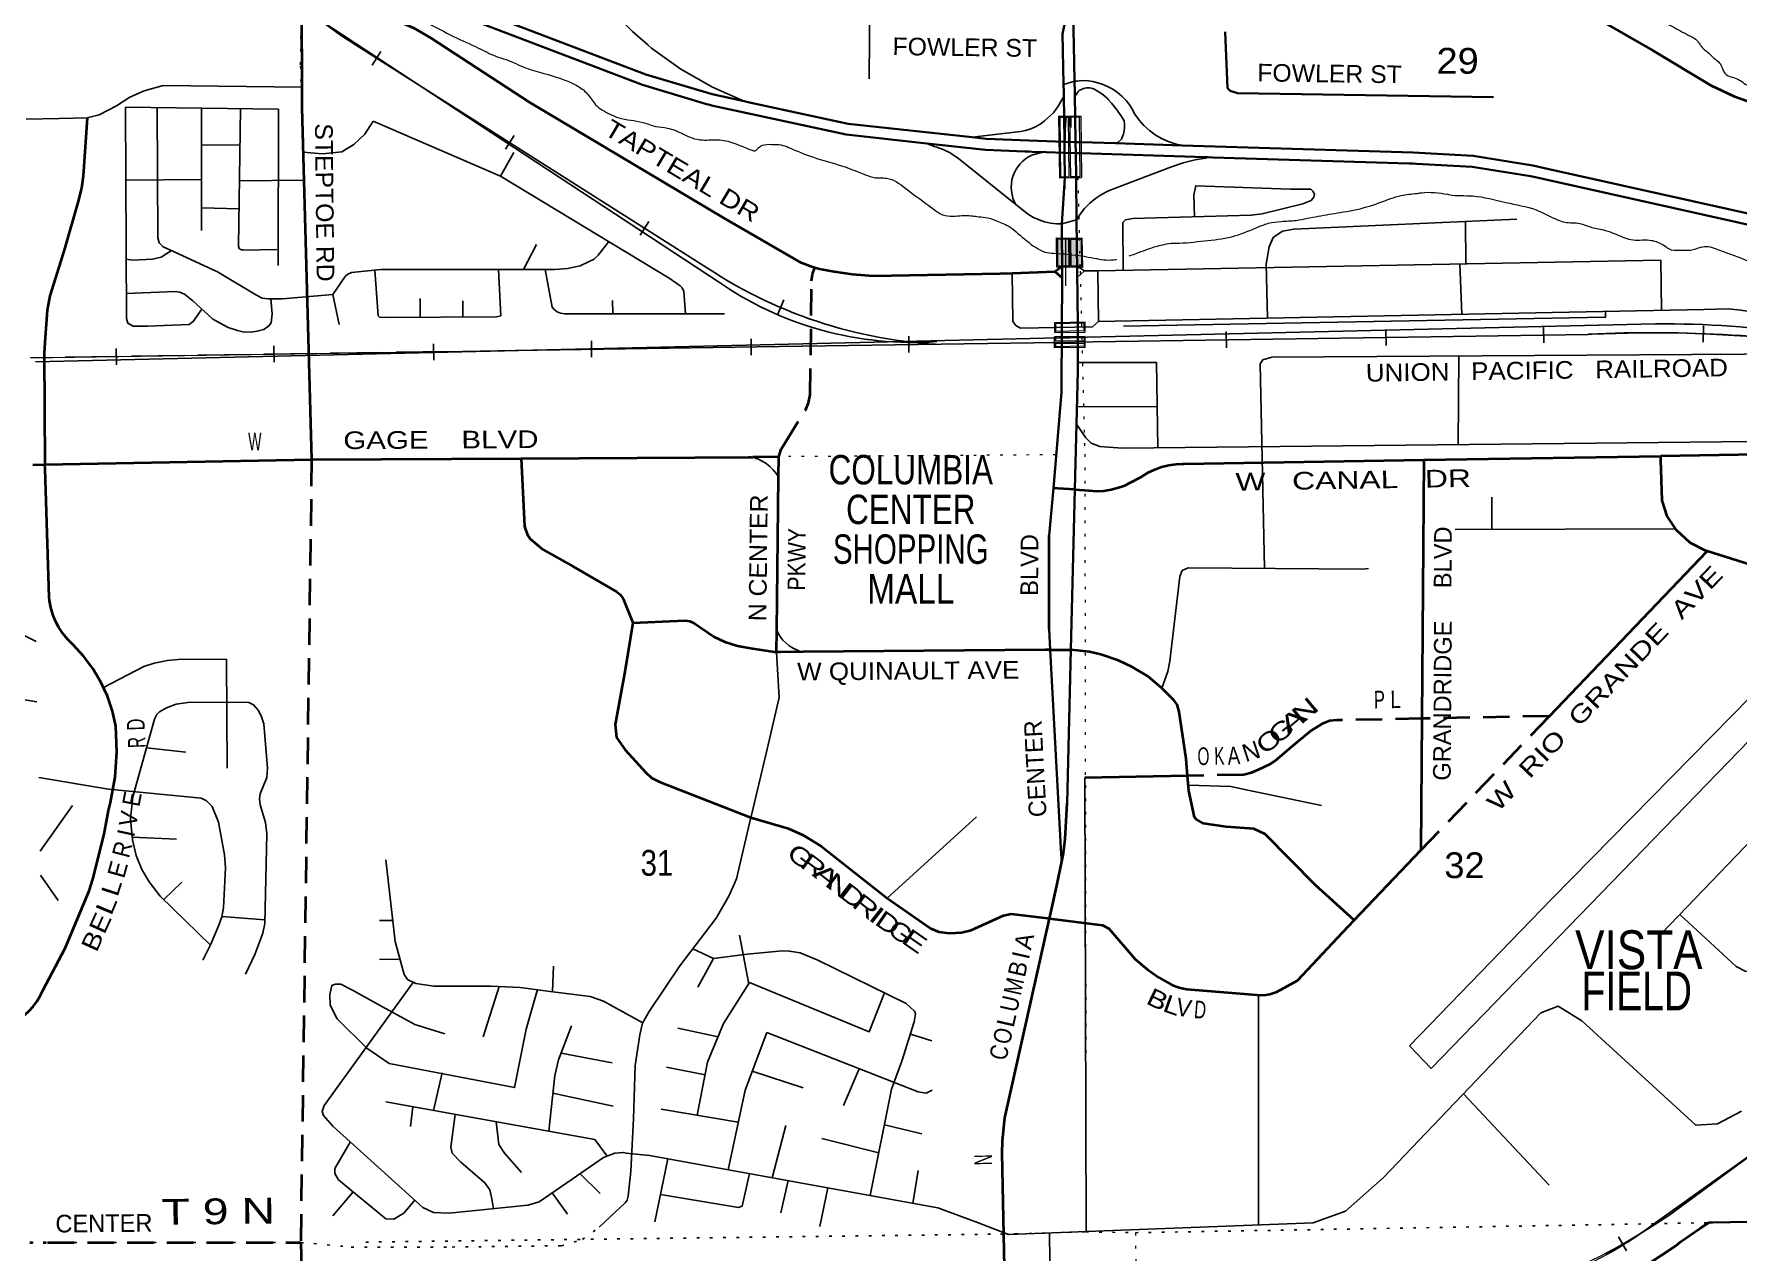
# Model space of a CAD drawing. Header units: feet. Extents: x 245918 to 509309, y -547785 to -360805.
# Drawn here: x 444063 to 455646, y -467170 to -458892 of the extents above; entities that cross this region are included whole.
import ezdxf
from ezdxf.enums import TextEntityAlignment as Align

# ---------------------------------------------------------------- set-up
doc = ezdxf.new("R2010")
doc.units = ezdxf.units.FT
doc.header["$LTSCALE"] = 60
for name, pattern in [('DOT_DASHED', [7.7, 5, -1.2, 0.3, -1.2]), ('DOTTED', [1.5, 0.3, -1.2]), ('LONG_DASHED', [7.5, 6, -1.5]), ('MEDIUM_DASHED', [4.5, 3, -1.5])]:
    doc.linetypes.add(name, pattern=pattern)
for name, color, linetype, lineweight in [('23', 7, 'Continuous', 70), ('24', 7, 'Continuous', 25), ('25', 7, 'Continuous', 25), ('26', 7, 'Continuous', 40), ('27', 7, 'Continuous', 13), ('29', 7, 'Continuous', 25), ('34', 7, 'Continuous', 25), ('36', 7, 'Continuous', 13), ('39', 7, 'Continuous', 13), ('44', 7, 'DOT_DASHED', 13), ('53', 7, 'DOTTED', 40), ('57', 7, 'Continuous', 13), ('59', 7, 'Continuous', 13), ('6', 7, 'DOTTED', 25), ('61', 7, 'Continuous', 13), ('63', 7, 'Continuous', 25), ('7', 7, 'DOTTED', 13)]:
    doc.layers.add(name, color=color, linetype=linetype, lineweight=lineweight)
doc.layers.add('54', color=7, linetype='Continuous')

msp = doc.modelspace()

# ---------------------------------------------------------------- hatches: boundary and pattern name
at = {"layer": '61'}
for points in [[(451023.13, -460468.69), (451021.8, -460284.73), (451094.1, -460285.39), (451096.65, -460469.24)], [(451112.47, -460469.52), (451110.1, -460285.54), (451181.11, -460286.2), (451183.21, -460470.07)]]:
    msp.add_hatch(color=256, dxfattribs=at).paths.add_polyline_path(points)

# ---------------------------------------------------------------- linework, layer by layer
at = {"layer": '23', "lineweight": 35}
for p, q in [((451068.89, -459698.6), (450944.15, -459694.72)), ((451867.12, -459648.42), (451413.81, -459634.31))]:
    msp.add_line(p, q, dxfattribs=at)
for points in [[(448891.04, -459348.29), (448673.69, -459301.12), (448221.09, -459165.62), (447066.51, -458726.71), (446692.77, -458560.06), (446655.73, -458543.12), (446426.32, -458420.93), (446334.54, -458364.24), (446217.79, -458277.73), (446192.86, -458259.26), (446167.79, -458237.12), (446156.2, -458226.89), (446017, -458086.76), (445986.63, -458048.38), (445944.05, -457983.94), (445908.43, -457915.4), (445829.06, -457741.93), (445803.58, -457680.07), (445774.31, -457608.69)], [(450131.37, -459635.31), (449584.73, -459575.49), (448678.62, -459378.83), (448653.91, -459373.47), (448628.62, -459365.9), (448198.15, -459237.02), (447061.23, -458804.83)], [(450439.97, -459593.74), (449596.78, -459501.46), (448926.62, -459356.01), (448891.04, -459348.29)], [(451067.87, -459623.54), (450825.22, -459615.98), (450535.76, -459604.22), (450439.97, -459593.74)], [(450944.15, -459694.72), (450847.89, -459691.72), (450827.69, -459690.61), (450797.89, -459689.92), (450531.52, -459679.1), (450131.37, -459635.31)], [(451413.81, -459634.31), (451178.83, -459626.99), (451142.91, -459625.87), (451067.87, -459623.54)], [(452043.91, -459728.95), (452025.4, -459728.37), (451178.9, -459702.02), (451143.92, -459700.93), (451068.89, -459698.6)], [(459315.56, -460914.14), (454331.94, -459802.43), (454251.01, -459784.19), (453846.48, -459719.43), (453437.4, -459697.31), (451867.12, -459648.42)], [(459300.68, -460987.66), (454339.67, -459881), (454318.91, -459876.37), (454289.67, -459869.77), (454235.3, -459857.52), (453838.52, -459794), (453460.07, -459773.54), (453438.55, -459772.38), (453410.07, -459771.49), (452075.4, -459729.93), (452043.91, -459728.95)]]:
    msp.add_lwpolyline(points, dxfattribs=at)
at = {"layer": '24'}
for p, q in [((451136.61, -459213.07), (451062.12, -459235.45)), ((451149.92, -460154.8), (451050.63, -460182.47))]:
    msp.add_line(p, q, dxfattribs=at)
for points in [[(448891.04, -459348.29), (448674.2, -459252.98), (448460.69, -459131.07), (448286.09, -459005.49), (448261.02, -458987.46), (448236.09, -458966.07), (448130.32, -458875.33), (447955.88, -458696.61), (447435.63, -458130.1), (447417.12, -458107.21), (447401.11, -458082.52), (447387.77, -458056.28), (447377.24, -458028.8), (447369.64, -458000.36), (447365.06, -457971.29), (447363.69, -457951.29), (447368.46, -457760.56), (447369.26, -457728.3)], [(451867.12, -459648.42), (451820.22, -459638.06), (451773.03, -459622.32), (451727.74, -459601.73), (451684.85, -459576.51), (451644.84, -459546.95), (451608.13, -459513.37), (451575.14, -459476.14), (451564.08, -459460.67), (451546.19, -459435.64), (451533.64, -459410.67), (451533.31, -459410.02), (451512.13, -459375.95), (451487.51, -459344.27), (451459.72, -459315.35), (451429.05, -459289.48), (451395.85, -459266.97), (451360.47, -459248.04), (451323.32, -459232.92), (451284.78, -459221.77), (451260.04, -459215.08), (451230.24, -459210.04), (451200.08, -459208.15), (451169.89, -459209.42), (451157.07, -459211.32), (451136.61, -459213.07)], [(451413.81, -459634.31), (451415.06, -459634.08), (451421.9, -459632.07), (451428.49, -459629.37), (451430.36, -459628.36), (451455.36, -459606.57), (451464.88, -459581.56), (451468.1, -459571.79), (451472.93, -459549.57), (451475.4, -459526.97), (451475.49, -459504.23), (451473.21, -459481.61), (451461.03, -459459.99), (451426.89, -459408.63), (451408.26, -459386.13), (451387.66, -459361.25), (451365.07, -459336.13), (451358.12, -459328.64), (451331.2, -459305.13), (451301.96, -459284.55), (451270.74, -459267.15), (451270.02, -459266.81), (451260.13, -459262.86), (451249.89, -459259.96), (451239.4, -459258.14), (451228.78, -459257.44), (451218.14, -459257.85), (451207.6, -459259.37), (451197.28, -459261.98), (451187.29, -459265.65), (451177.74, -459270.35), (451168.73, -459276.03), (451161.06, -459282.06), (451139.04, -459315.05)], [(450439.97, -459593.74), (450770.65, -459554.44), (450803.44, -459547.32), (450839.56, -459535.65), (450874.27, -459520.27), (450882.18, -459515.72), (450907.23, -459501.31), (450932.18, -459481.84), (450934.69, -459479.88), (450993.46, -459426.44), (451025.43, -459381.2), (451064.04, -459315.87)], [(450737.28, -460050.06), (450346.62, -459737.47), (450324.29, -459720.73), (450285.36, -459696.37), (450244.09, -459676.22), (450200.93, -459660.48), (450181.37, -459655.59), (450131.37, -459635.31)], [(450737.28, -460050.06), (450726.64, -460029.34), (450717.67, -460006.2), (450711.18, -459982.26), (450707.22, -459957.76), (450705.85, -459932.99), (450707.07, -459908.21), (450710.88, -459883.69), (450717.23, -459859.7), (450726.05, -459836.51), (450737.25, -459814.37), (450750.7, -459793.52), (450766.26, -459774.19), (450783.75, -459756.59), (450802.98, -459740.92), (450823.75, -459727.34), (450845.83, -459716.01), (450846.95, -459715.57), (450868.96, -459707.05), (450892.91, -459700.56), (450917.4, -459696.6), (450944.15, -459694.72)], [(451149.92, -460154.8), (451174.35, -460116.04), (451205, -460077.12), (451239.56, -460041.61), (451277.63, -460009.91), (451318.82, -459982.36), (451362.65, -459959.27), (451389.91, -459947.71), (451796.52, -459794.98), (451875.28, -459766.31), (451956.61, -459746.03), (452025.4, -459736.37), (452043.91, -459728.95)], [(451050.63, -460182.47), (451017.85, -460181.79), (451012.76, -460181.65), (450972.59, -460176.87), (450933.15, -460167.93), (450894.86, -460154.91), (450858.13, -460137.95), (450823.39, -460117.25), (450790.99, -460093.04), (450737.28, -460050.06)]]:
    msp.add_lwpolyline(points, dxfattribs=at)
at = {"layer": '25'}
for points in [[(449123.63, -461901.06), (449107.69, -461877.79), (449087.27, -461853.22), (449064.4, -461830.92), (449039.33, -461811.13), (449012.32, -461794.08), (448983.68, -461779.93), (448978.72, -461778.1), (448949.38, -461767.25)], [(449290.92, -463091.5), (449262.48, -463083.44), (449238.07, -463073.8), (449214.8, -463061.66), (449192.93, -463047.15), (449172.7, -463030.44), (449154.32, -463011.71), (449138.01, -462991.16), (449123.93, -462969.01), (449111.73, -462944.5)]]:
    msp.add_lwpolyline(points, dxfattribs=at)
at = {"layer": '26', "lineweight": 35}
for p, q in [((451136.61, -459213.07), (451133.48, -459081.95)), ((451064.04, -459315.87), (451065.52, -459450.17)), ((451139.03, -459315.04), (451140.51, -459449.34)), ((451050.63, -460182.47), (451071.2, -459868.84)), ((451149.91, -460154.79), (451146.19, -459867.86)), ((451154.42, -460502.79), (451149.92, -460154.8)), ((450992.32, -461977.67), (451048.37, -461329.01)), ((450964.46, -462300.09), (450992.32, -461977.67)), ((450970.26, -463077.31), (450962.72, -462937.5))]:
    msp.add_line(p, q, dxfattribs=at)
at = {"layer": '26'}
for p, q in [((445883.01, -459392.42), (445949.96, -461784.4)), ((450712.89, -460517.09), (451002.78, -460506.5)), ((451002.78, -460506.5), (451052.51, -460468.97)), ((451002.78, -460506.5), (451053.03, -460548.32)), ((449125.17, -461766.25), (448949.38, -461767.25)), ((449123.63, -461901.06), (449125.17, -461766.25)), ((444053.58, -461819.94), (444136.59, -461818.38)), ((450962.72, -462937.5), (450964.46, -462300.09)), ((454364.1, -463527.8), (455436.81, -462405.94)), ((449110.25, -463075.14), (449110.3, -463070.41)), ((450970.26, -463077.31), (451111.37, -463077.75)), ((451904.94, -463934.43), (451206.12, -463948.39)), ((453037.73, -464914.94), (453491.46, -464440.42)), ((451015.77, -464679.28), (451049.08, -464515.93)), ((450976.87, -464853.11), (451015.77, -464679.28))]:
    msp.add_line(p, q, dxfattribs=at)
for points in [[(445181.5, -457429.4), (445215.4, -457553.98), (445277.95, -457699.88), (445350.79, -457820.46), (445404.05, -457887.07), (445480.31, -457961.43), (445705.89, -458152.44), (445714.78, -458157.99), (445754.43, -458207.37), (445813.03, -458316.1), (445846.82, -458391.16), (445864.58, -458442.23), (445872.35, -458485.54), (445877.89, -458527.73), (445880.11, -458584.35), (445883.01, -459392.42)], [(453971.27, -458339.56), (454495.15, -458675.88), (455066.68, -459003.86), (455458.84, -459238.98), (455617.91, -459314.19), (455788.86, -459375.91), (456043.98, -459442.69), (456565.63, -459589.35), (456762.98, -459632.03), (457370.06, -459709.32), (457767, -459762.53), (457907.16, -459785.85), (458076.9, -459831), (458367.38, -459923.75), (459135.13, -460156.23)], [(445880.22, -458618.75), (446116.5, -458647.64), (446191.96, -458663.18), (446298.49, -458700.94), (446642.69, -458849.68), (446762.35, -458918.56), (447433.67, -459356.12), (448749.93, -460140.88), (449265.67, -460439.42), (449336.9, -460467.99), (449371.62, -460478.71)], [(444424.17, -459462.25), (444395.97, -459858.16), (444385.59, -459938.66), (444361.02, -460037.61), (444267.55, -460360.25), (444171.26, -460671.79), (444152.03, -460769.59), (444136.08, -460985.89), (444131.26, -461060.42), (444136.59, -461818.38)], [(449371.62, -460478.71), (449403.47, -460488.54), (449501.12, -460506.31), (449625.41, -460524.07), (449768.69, -460534.17), (450628.6, -460520.17), (450712.89, -460517.1)], [(444136.59, -461818.38), (445950.71, -461784.39), (447373.38, -461776.26), (448949.38, -461767.25)], [(447373.38, -461776.26), (447397.58, -462239.93), (447414.19, -462291.57), (447436.63, -462323), (447521.82, -462395.04), (447727.32, -462511.47), (448024.49, -462682.2), (448048.05, -462702.41), (448068.67, -462730.87), (448133.32, -462894.48)], [(451138.77, -461988.32), (451235.24, -461995.34), (451235.33, -461995.35), (451285.81, -461998.19), (451336.32, -461995.73), (451386.29, -461988.01), (451435.18, -461975.11), (451457.45, -461966.66), (451482.42, -461957.18), (451507.45, -461944.31), (451587.76, -461902.99), (451636.33, -461873.03), (451681.24, -461851.1), (451728.19, -461833.99), (451776.68, -461821.89), (451826.16, -461814.92), (451829.75, -461814.71), (451868.25, -461812.49), (451879.75, -461812.31), (453510.84, -461785.99), (455121.68, -461760)], [(453510.84, -461785.99), (453498, -463545.1), (453491.46, -464440.42)], [(458441.71, -462921.65), (458419.7, -462916.46), (458274.72, -462865.74), (458135.83, -462800.15), (458004.56, -462720.39), (457882.35, -462627.36), (457360.44, -462134.38), (457257.24, -462043.04), (457134.57, -461954.65), (457003.33, -461879.56), (456864.93, -461821.58), (456721.23, -461778.4), (456573.8, -461750.47), (456441.07, -461738.71), (455121.68, -461760)], [(455436.81, -462405.94), (455423.49, -462401.7), (455321.68, -462351.15), (455227.67, -462264.74), (455164.71, -462169.92), (455131.6, -462063.18), (455122.55, -461786.43), (455121.68, -461760)], [(444122.38, -465392.52), (444275.24, -465105.96), (444438.14, -464716.18), (444463.46, -464637.34), (444540.05, -464330.54), (444569.38, -464169.46), (444583.15, -464114.43), (444613.49, -463943.51), (444625.8, -463770.36), (444619.95, -463596.88), (444596.49, -463493.42), (444562.34, -463392.98), (444517.88, -463296.65), (444463.6, -463205.51), (444400.08, -463120.54), (444328.04, -463042.67), (444324.98, -463039.71), (444289.67, -463005.33), (444258.15, -462967.45), (444230.77, -462926.49), (444207.81, -462882.89), (444189.54, -462837.12), (444176.15, -462789.7), (444167.79, -462741.14), (444165.7, -462719.09), (444137.56, -461848.24), (444136.59, -461818.38)], [(449110.04, -463093.03), (449111.73, -462944.5), (449123.63, -461901.06)], [(451138.77, -461988.32), (451023.54, -461979.94), (450992.32, -461977.67)], [(456497.87, -464301.21), (456496.3, -464231.9), (456473.54, -463354.02), (456439.32, -463043.52), (456412.39, -462919.01), (456370.33, -462811.24), (456299.7, -462729.72), (456197.95, -462657.67), (455847.62, -462536.73), (455436.81, -462405.94)], [(448133.32, -462894.48), (448081.63, -463213.17), (448014.38, -463586.03), (448023.37, -463674.5), (448081.07, -463757.63), (448220.81, -463912.47), (448261.2, -463948.39), (448315.05, -463975.91), (448935.54, -464216.53)], [(448133.32, -462894.48), (448487.1, -462877.59), (448521.48, -462882.01), (448550.65, -462895.48), (448686.62, -462990.06), (448759.31, -463023.45), (448844.58, -463050.39), (448946.66, -463068.35), (449110.04, -463093.03)], [(450970.26, -463077.31), (450936.79, -463077.59), (449290.92, -463091.5)], [(451904.94, -463934.43), (451894.71, -463818.62), (451846.98, -463498.74), (451833.23, -463450), (451810.79, -463418.57), (451726.67, -463335.58), (451635.78, -463259.17), (451530.33, -463196.31), (451436.09, -463149.16), (451314.93, -463108.75), (451238.64, -463090.79), (451111.37, -463077.75)], [(449290.92, -463091.5), (449135.01, -463092.82), (449110.04, -463093.03)], [(453037.73, -464914.94), (452774.86, -464676.17), (452431.2, -464330.04), (452354.97, -464295.27), (452167.99, -464280.78), (452013.86, -464258.2), (451964.5, -464231.26), (451950.87, -464214.5), (451913.97, -464036.65), (451904.94, -463934.43)], [(451049.08, -464515.93), (451060.4, -464460.45), (451072.3, -464365.59), (451085.2, -464118.81)], [(448935.54, -464216.53), (449190.85, -464292.18), (449292.47, -464336.66), (449413.15, -464412.92), (449862.79, -464765.97), (450160.32, -464971.72), (450214.38, -464994.56), (450286.18, -465003.54), (450366.96, -464999.05), (450432.77, -464983.51), (450654.16, -464882.31), (450706.43, -464871.18), (450953.14, -464901.2), (450965.74, -464902.83)], [(450671.66, -467828.83), (450644.89, -466499.41), (450646.49, -466415.53), (450662.03, -466259.84), (450965.74, -464902.83), (450976.87, -464853.11)], [(450965.74, -464902.83), (451327.28, -464949.66), (451369.11, -464971.87), (451547.36, -465180.59), (451632.43, -465250.49), (451708.71, -465304.37), (451755.75, -465333.14), (451798.46, -465353.76), (451828.09, -465365.71), (451853.41, -465374.16), (451900.54, -465383.89), (451926.95, -465387.43), (452403.79, -465423.82), (452435.72, -465422.41), (452464.65, -465417.59), (452511.97, -465403.15), (452650.97, -465325.13), (452959.78, -464996.93), (453037.73, -464914.94)], [(443912.94, -465603.41), (443926.88, -465599.07), (443966.65, -465581.95), (443967.32, -465581.63), (444000.34, -465557.96), (444030.7, -465530.97), (444058.08, -465500.95), (444082.16, -465468.23), (444102.7, -465433.18), (444122.38, -465392.52)], [(450673.94, -467988.87), (451056.48, -467960.69), (453492.4, -467779.48), (453908.22, -467719.47), (453933.14, -467715.87), (453958.22, -467708.91), (454277.19, -467620.34), (454609.29, -467489.4), (454769.81, -467411.04), (454925.18, -467324.88), (455222.84, -467127.82), (455256.57, -467102.54), (455386.74, -467010.02), (455426.02, -466986.43), (455451.52, -466971.11)]]:
    msp.add_lwpolyline(points, dxfattribs=at)
at = {"layer": '26', "lineweight": 35}
for points in [[(451062.12, -459235.45), (451054.89, -458890.18), (451062.27, -458858.8), (451122.56, -458602.46)], [(451133.48, -459081.95), (451128.42, -458859.83), (451122.56, -458602.46)], [(452161.28, -458875.95), (452176.3, -459258.5), (452194.39, -459278.79), (452244.12, -459293.98), (453984.53, -459321.8)], [(451064.06, -459316.85), (451063.27, -459283.85), (451062.12, -459235.45)], [(451139.04, -459315.05), (451138.25, -459282.06), (451136.61, -459213.07)], [(451065.52, -459450.17), (451067.87, -459623.54), (451068.89, -459698.6), (451071.2, -459868.84)], [(451140.51, -459449.34), (451142.91, -459625.87), (451143.92, -459700.93), (451146.19, -459867.86)], [(451048.37, -461329.01), (451048.67, -461279.13), (451053, -460543.03), (451050.63, -460182.47)], [(451138.77, -461988.32), (451159.01, -461183.28), (451159.13, -460866.01), (451154.42, -460502.79)], [(451085.2, -464118.81), (451111.37, -463077.75), (451138.77, -461988.32)], [(451049.08, -464515.93), (451045.12, -464465.93), (450970.26, -463077.31)], [(450976.87, -464853.11), (450976.79, -464853.11), (451015.77, -464679.28)], [(455451.52, -466971.11), (455476.02, -466970.66), (456564.12, -466950.64), (456846.62, -466958.52), (456847.61, -466958.5)]]:
    msp.add_lwpolyline(points, dxfattribs=at)
at = {"layer": '29'}
for p, q in [((449749.56, -457758.59), (449740.44, -459196.29)), ((445882.51, -459252.93), (444939.71, -459242.47)), ((445723.68, -459401.18), (444683.81, -459389.64)), ((445200.62, -459395.38), (445202, -460228.12)), ((445723.68, -459401.18), (445722.39, -460466.08)), ((445463.72, -459645.5), (445201.04, -459647.14)), ((447233.55, -459857.26), (447324.41, -459696.36)), ((445201.42, -459880.1), (444686.22, -459884.02)), ((445896.92, -459883.86), (445459.98, -459889.94)), ((445201.74, -460073.17), (445457.08, -460078.82)), ((453794.37, -460165.32), (453796.17, -460453.99)), ((447390.79, -460492.72), (447479.01, -460321.65)), ((451153.99, -460469.59), (451204.41, -460501.87)), ((451154.99, -460546.43), (451204.41, -460501.87)), ((451204.41, -460501.87), (451294.31, -460500.21)), ((451294.31, -460500.21), (451298.11, -460845.78)), ((453756.22, -460454.72), (453769.31, -460796.32)), ((446093.42, -460663.22), (446136.44, -460865.04)), ((446688.04, -460688.4), (446688.84, -460817.18)), ((446977.75, -460704.36), (446976.91, -460815.61)), ((447996.5, -460792.83), (447996.41, -460702.12)), ((453748.45, -461079.78), (453744.02, -461686.59)), ((451152.93, -461425.11), (451697.79, -461424.22)), ((453972.29, -462259.34), (453972.64, -462040.12)), ((453724.52, -462260.32), (455216.44, -462254.42)), ((444826.88, -463744.78), (445094.97, -463773.97)), ((451206.12, -463948.39), (451215.14, -467030.93)), ((444323.84, -464134.55), (444104.17, -464447.06)), ((449862.79, -464765.97), (450468.71, -464213.74)), ((444731.04, -464349.89), (445031.08, -464364.98)), ((444107.31, -464609.89), (444226.5, -464781.89)), ((444944.33, -464775.64), (445068.69, -464656.92)), ((445339.23, -464890.95), (445631.69, -464913.4)), ((446502.4, -464917.47), (446410.34, -464918.21)), ((448922.08, -465350.12), (448858.36, -465016.36)), ((446550.98, -465179.21), (446411.99, -465182.42)), ((447587.33, -465401.09), (447593.23, -465226.84)), ((448682.41, -465175.92), (448574.29, -465370.97)), ((447225.32, -465366.49), (447115.12, -465709.14)), ((452387.74, -465424.53), (452387.72, -466986.31)), ((448712.81, -465708.84), (448439.58, -465650.12)), ((450020.65, -465689.66), (450167.08, -465734.3)), ((447646.3, -465819.04), (447992.99, -465884.13)), ((446838.31, -465953.6), (446779.57, -466209.25)), ((448624.44, -465965.59), (448363.3, -465915.03)), ((448945.57, -465942.4), (449290.33, -466055.71)), ((449672.79, -465924.6), (449565.45, -466175.57)), ((446638.74, -466184.02), (446621.89, -466317.67)), ((447590.43, -466091.96), (447998.82, -466180.34)), ((448850.66, -466287.62), (448325, -466199.69)), ((453780.62, -466095.13), (454362.25, -466716.95)), ((449174.63, -466310.87), (449079.83, -466666.04)), ((449843.8, -466305.23), (450097.48, -466367.4)), ((449417.85, -466399.95), (449805.3, -466495.77)), ((448371.96, -466537.25), (448282.08, -466966.69)), ((447774.84, -466638.34), (447911.08, -466773.55)), ((450073.21, -466617.81), (450037.45, -466840.27)), ((446232.54, -466762.04), (446094.86, -466924.47)), ((447584.99, -466769.02), (447689.28, -466913.47)), ((449188.89, -466685.88), (449138.58, -466903.66)), ((449459.22, -466735.07), (449404.39, -466997.12)), ((450966.72, -467040.39), (450971.98, -467591.3))]:
    msp.add_line(p, q, dxfattribs=at)
for points in [[(444424.17, -459462.25), (444504.76, -459441.67), (444567.77, -459408.05), (444622.37, -459378.64), (444714.77, -459319.81), (444811.37, -459277.78), (444939.71, -459242.47)], [(444008.31, -459469.96), (444234.73, -459464.84), (444424.17, -459462.25)], [(444683.81, -459389.64), (444690.81, -460824.78), (444701.49, -460857.02), (444736.86, -460876.45), (444834.28, -460877.66), (445116.58, -460866), (445144.23, -460845.11), (445204.13, -460761.88)], [(444899.83, -459392.04), (444904.08, -460276.59), (444914.64, -460311.49), (444941.57, -460338.43), (445010.04, -460369.8), (445311.11, -460507.47), (445574.54, -460667.45), (445614.69, -460686.4), (445655.07, -460690.9), (445751.64, -460692.03), (446093.42, -460663.22), (446178.15, -460540.43), (446196.93, -460524.76), (446221.62, -460513.54), (446420.4, -460492.42), (447603.35, -460492.78), (447689.01, -460484.36), (447776.52, -460466.4), (447831.66, -460440.88), (447870.76, -460421.5), (447898.96, -460394.29), (447971.93, -460299.62)], [(445467.51, -459398.34), (445453.17, -460334.16), (445457.62, -460349.66), (445462.11, -460354.14), (445483.15, -460359.94), (445712.29, -460356.39)], [(445891.49, -459695.3), (446023.47, -459706.87), (446154.59, -459691.88), (446237.01, -459643.15), (446311.94, -459571.93), (446368.8, -459482.88)], [(448491.91, -460793.36), (448481.05, -460641.76), (448469.84, -460616.81), (448456.38, -460603.34), (448381.07, -460550.5), (447233.55, -459857.26), (446368.8, -459482.88)], [(451466.56, -460497.03), (451464.31, -460173.07), (451482.09, -460154.32), (451531.74, -460146.49), (452336.8, -460123.92), (452411, -460113.91), (452689.23, -460046.56), (452743.73, -460022.52), (452763.27, -459999.42), (452767.76, -459979.21), (452756.54, -459959.01), (452743.26, -459946.46), (452604.08, -459945.59), (451959.78, -459922.82), (451948.24, -459984.97), (451951.04, -460134.73)], [(452447.33, -460822.78), (452438.28, -460455.37), (452460.36, -460338.41), (452487.29, -460275.55), (452550.11, -460230.65), (452626.4, -460217.18), (454143.17, -460149.83)], [(444688.84, -460420.97), (444732.9, -460428.23), (444867.22, -460423.01), (444928.1, -460408.02), (444997.51, -460364.07)], [(446380, -460496.71), (446402.49, -460806.83), (446412.33, -460816.62), (446444.31, -460818.5), (447206.61, -460814.37), (447235.51, -460806.04), (447219.21, -460492.66)], [(447536.98, -460492.76), (447585.06, -460747.15), (447599.27, -460764.98), (447619.46, -460780.7), (447641.9, -460789.68), (447670.83, -460792.48), (448756.37, -460793.64)], [(450712.89, -460517.1), (450716.49, -460845.51), (450737.51, -460873.17), (450769.45, -460890.61), (451258.77, -460881.57), (451298.11, -460845.78)], [(451294.31, -460500.21), (455122.11, -460429.49), (455125.99, -460769.16)], [(444689.98, -460655.01), (445023.67, -460641.92), (445053.75, -460646), (445085.17, -460659.46), (445141.36, -460705.01), (445279.33, -460830), (445383.58, -460886.21), (445446.41, -460906.42), (445482.31, -460915.4), (445536.35, -460917.98), (445578.79, -460910.9), (445625.9, -460899.68), (445659.56, -460874.98), (445675.12, -460854.79), (445680.7, -460792.69), (445673.48, -460691.12)], [(451298.11, -460845.78), (455414.47, -460763.39), (455581.4, -460760.47), (455666.67, -460769.45), (455868, -460799.72), (461175.12, -461873.4)], [(451468.5, -460877.7), (454745.87, -460817.15), (454745.37, -460773.51)], [(452427.19, -462524.49), (452397.53, -461133.14), (452415.48, -461106.2), (452478.03, -461087.58), (456403.72, -461063.54), (456419.43, -461072.52), (456430.65, -461085.99), (456435.13, -461139.87), (456444.04, -461654.44)], [(451159.03, -461124.9), (451693, -461124.16), (451702.26, -461704.29)], [(451149.98, -461542.51), (451213.03, -461636.34), (451248.74, -461671.94), (451307.07, -461694.39), (451460, -461706.39), (459179.77, -461625.92)], [(451729.47, -463338.34), (451770.41, -463225.49), (451785.18, -463154.96), (451851.17, -462579.94), (451868.01, -462538.52), (451908.4, -462520.56), (453093.09, -462529.54), (453133.48, -462525.05)], [(443863.38, -462739.73), (443889.69, -462892.83), (443901.38, -462916.23), (443927.47, -462942.19), (443955.17, -462960.69), (444076.73, -463021.96)], [(444534.47, -463332.59), (444810.32, -463191.83), (444878.44, -463167.22), (444969.62, -463149.18), (445065.17, -463141.68), (445371.35, -463143.19), (445375.98, -463881.77)], [(449110.04, -463093.03), (449128.57, -463400.8), (449047.28, -463753.76), (448936.82, -464211.04), (448935.54, -464216.53)], [(443069.92, -463524.13), (443408.49, -463531.49), (443442.97, -463524.66), (443482.73, -463512.96), (443690.52, -463414.14), (443728.31, -463402.97), (443775.08, -463395.95), (443848.37, -463397.07), (443917.75, -463402.97), (444081.32, -463430.47)], [(445262.12, -465083.96), (444920.18, -464752.21), (444845.09, -464655.56), (444795.78, -464571.07), (444757.59, -464475.96), (444732.88, -464369.42), (444719.45, -464226.76), (444735.03, -464077.15), (444880.84, -463549.52), (444897.82, -463517.36), (444915.77, -463499.4), (444963.85, -463470.78), (445030.2, -463447.76), (445124.65, -463433.44), (445522.3, -463436.2), (445555.24, -463452.25), (445586.65, -463488.17), (445606.84, -463526.34), (445624.6, -463581.49), (445650.6, -463881.04), (445644.78, -463945.63), (445601.23, -464056.15), (445594.5, -464089.83), (445600.22, -464132.15), (445636.01, -464251.47), (445645.18, -464327.95), (445631.11, -464938.58), (445618.06, -465003.55), (445562.85, -465149.31), (445500.06, -465281.93)], [(455128.89, -465003.27), (455974.3, -464123.65), (456044.77, -464068.49), (456099.13, -464054.57), (457049.33, -464034.82), (457043.89, -463800.66), (457027.55, -463776.63), (456484.78, -463787.57)], [(444094.5, -463944.85), (444569.68, -464024.46), (445198.32, -464085.39), (445235.5, -464103.29), (445273.65, -464141.45), (445316.64, -464248.56), (445357.79, -464470.41), (445363.4, -464559.03), (445351.06, -464830.68), (445338.57, -464892.92), (445319.64, -464949.67), (445262.23, -465083.7), (445211.18, -465186.21)], [(452815.22, -464135.39), (452313.55, -464031.39), (452197.85, -464006.76), (451910.56, -463998.06)], [(448935.54, -464216.53), (448838.07, -464634.2), (448788.48, -464747.62), (448700.58, -464901.55), (448452.1, -465225.84), (448245.29, -465535.79), (448198.38, -465614.2), (448180.43, -465695.02), (448150.17, -465902.87), (448138.52, -466265.27), (448120.87, -466621.71), (448100.78, -466790.59), (448094.05, -466817.53), (448080.46, -466836.22), (447904.56, -467001.79)], [(446455.47, -464505.5), (446518.58, -465059.45), (446579.64, -465285.14), (446600.84, -465317.86), (446659.18, -465344.8), (446780.94, -465363.57), (447168.63, -465364.41), (447368.2, -465371.74), (447572.44, -465399.15), (447843.87, -465434.6), (447934.7, -465466.26), (448196.05, -465610.25)], [(456510.61, -464863.98), (456192.86, -464863.24), (456161.45, -464872.22), (456130.2, -464889.02), (456049.21, -464973.75), (455750.79, -465258.42), (455721.67, -465267.35), (455694.74, -465262.86), (455633.3, -465229.35), (455251.4, -464875.81)], [(448541.71, -465108.89), (448682.41, -465175.92), (448910.86, -465146.04), (449151.29, -465124.06), (449199.09, -465124.79), (449270.89, -465138.26), (449390.26, -465186.17), (449990.54, -465481.53), (450047.22, -465533.38), (450056.2, -465551.34), (450046.98, -465605.17), (449963.18, -465874.08), (449892.78, -466062.81), (449746.4, -466787.32)], [(446636.92, -465341.37), (446034.49, -466174.33), (446021.95, -466215.87), (446030.93, -466242.81), (446093.04, -466315.97), (446704.86, -466867.45), (446778.09, -466902.84), (446884.04, -466906.02), (447419.8, -466853.45), (447497.89, -466828.96), (447721.59, -466675.01), (447933.41, -466529.16), (448012.15, -466498.74), (448070.49, -466494.25), (448088.29, -466497.87), (448247.44, -466514.59), (450206.01, -466870.94), (450477.02, -466970.81), (450687.81, -467051), (452757.43, -466972.24), (452977.62, -466892.38), (453234.66, -466666.1), (454307.2, -465544.42), (454424.21, -465499.43), (454585.89, -465600.2), (455359.73, -466308.49), (455506.8, -466299.28), (455669.29, -466213.89)], [(447484.83, -465387.39), (447409.04, -465656.7), (447330.01, -466053.68), (446478.05, -465888.48), (446326.31, -465785.63), (446124.25, -465585.1), (446075.8, -465492.97), (446073.51, -465419.38), (446087.05, -465359.22), (446111.7, -465349.29), (446147.6, -465349.29), (446228.4, -465390.09), (446431.9, -465504.53), (446651.35, -465624.84), (446856.52, -465687.23)], [(448570.36, -466240.73), (448641.1, -465880.85), (448750.79, -465617.74), (448925.98, -465338.08), (449741.24, -465673.72), (449843.51, -465409.19)], [(447717.06, -465634.17), (447628.47, -465865.64), (447603.86, -465971.38), (447561.75, -466349.4)], [(448781.68, -466611.79), (448896.77, -466070.93), (449045.42, -465679.39), (450073.82, -466081.35), (450126.88, -466090.14), (450169.19, -466070.57)], [(446453.85, -466150.89), (447874.98, -466405.53), (447958.79, -466519.35)], [(446926.86, -466235.65), (446897.01, -466458.33), (446905.99, -466498.74), (446965.37, -466559.07), (447128.12, -466700.79), (447161.39, -466747.63), (447175.69, -466809.57), (447186.82, -466876.31)], [(447204.27, -466285.35), (447223.09, -466440.87), (447260.5, -466498.74), (447377.36, -466629.77)], [(446211.96, -466423.16), (446108.76, -466604.09), (446107.22, -466637.93), (446133.09, -466679.95), (446454.85, -466945.55), (446508.85, -466947.74), (446575.88, -466906.53), (446650.57, -466818.52)], [(448321.16, -466779.95), (448852.43, -466869.16), (448875.87, -466859.76), (448926.08, -466638.06)]]:
    msp.add_lwpolyline(points, dxfattribs=at)
at = {"layer": '29', "linetype": 'DOTTED'}
msp.add_lwpolyline([(445876.34, -467105.77), (446218.4, -467136.93), (446905.52, -467136.93), (447647.44, -467128.49), (447790.77, -467086.32), (447904.56, -467001.79)], dxfattribs=at)
at = {"layer": '34'}
for p, q in [((448708, -460570.55), (445934.62, -458750.61)), ((448708, -460570.54), (445934.63, -458750.61)), ((446420.08, -459009.47), (446360.99, -459102.97)), ((447327.26, -459581.22), (447267.98, -459674.61)), ((448242.53, -460165.38), (448183.24, -460258.76)), ((449160.69, -460698.01), (449117.82, -460799.97)), ((444072.72, -461118.87), (455086.54, -460862.6)), ((444072.72, -461118.87), (455086.54, -460862.6)), ((444072.73, -461118.88), (455086.53, -460862.56)), ((444072.73, -461118.88), (455086.53, -460862.56)), ((455412.82, -460874.7), (455409.17, -460985.25)), ((447851.43, -460978.01), (447853.09, -461088.61)), ((448937.13, -460964.27), (448938.8, -461074.86)), ((450009.18, -460945.51), (450010.85, -461056.1)), ((452166.94, -460913), (452168.6, -461023.6)), ((453252.64, -460899.26), (453254.31, -461009.85)), ((454324.69, -460880.5), (454326.36, -460991.1)), ((454835.23, -467067.27), (454889.37, -467163.72))]:
    msp.add_line(p, q, dxfattribs=at)
at = {"layer": '34', "lineweight": 13}
msp.add_line((457004.27, -465604.94), (455080.11, -466975.66), dxfattribs=at)
at = {"layer": '34'}
for points in [[(450191.18, -461000.56), (450141.84, -460997.08), (450086.74, -460992.61), (450031.81, -460986.74), (449976.96, -460980.16), (449922.1, -460972.43), (449867.34, -460964.01), (449813.01, -460954.36), (449758.75, -460943.99), (449704.76, -460932.67), (449650.76, -460920.19), (449597.28, -460906.93), (449543.63, -460892.8), (449490.67, -460877.6), (449437.53, -460861.52), (449385.1, -460844.39), (449332.74, -460826.55), (449280.9, -460807.93), (449229.06, -460788.15), (449177.92, -460767.32), (449127.14, -460745.96), (449076.34, -460723.47), (449026.32, -460700.35), (448976.57, -460676.26), (448927.26, -460650.94), (448878.55, -460625.27), (448830.1, -460598.63), (448782.09, -460570.76), (448734.69, -460542.54), (448687.82, -460513.51), (448641.38, -460483.27), (446762.18, -459290.25), (446223.72, -458949.98), (446220.55, -458947.58), (446166.91, -458912.46), (446114.34, -458876.27)], [(455781.5, -460950.8), (455621.34, -460940.01), (455459.95, -460930.89), (455298.87, -460925.57), (455138.24, -460923.14), (454976.25, -460923.27), (454815.62, -460926.45), (454654.7, -460931.45), (454627.1, -460933.16), (451263.89, -460983.82), (451015.82, -460987.56), (449129.13, -461015.98), (447335.11, -461043.01)], [(454748.42, -467191.09), (454795.11, -467164.63), (454841.13, -467137.31), (454886.8, -467109.39), (454931.77, -467080.29), (454976.39, -467050.6), (455020.35, -467020.35), (455063.94, -466989.19), (455078.54, -466978.33), (455080.11, -466975.66), (457004.27, -465604.94)], [(454748.42, -467191.11), (454795.12, -467164.66), (454841.14, -467137.34), (454886.8, -467109.42), (454931.77, -467080.32), (454976.39, -467050.63), (455020.35, -467020.37), (455063.94, -466989.22), (455078.55, -466978.36), (455080.11, -466975.69), (457004.28, -465604.98)], [(456714.17, -465792.14), (455176.51, -466922.03), (455031.77, -467015.74), (454976.41, -467050.67), (454920.55, -467084.14), (454864.1, -467116.67), (454806.92, -467148.77), (454749.26, -467179.4)]]:
    msp.add_lwpolyline(points, dxfattribs=at)
at = {"layer": '34', "lineweight": 13}
for points in [[(446221.19, -458946.68), (446224.35, -458949.07), (446762.77, -459289.32), (448641.98, -460482.34)], [(444039.28, -461091.56), (449129.12, -461014.88), (451015.81, -460986.46), (451263.88, -460982.72), (454627.06, -460932.06)], [(455031.18, -467014.81), (455175.89, -466921.12), (456713.53, -465791.24), (456738.96, -465773.05)]]:
    msp.add_lwpolyline(points, dxfattribs=at)
for centre, radius, start, end in [((448211.75, -455869.07), 3665.24, 231.71879, 237.10578), ((450385.13, -457839.27), 3166.13, 236.59435, 266.48936), ((455062.8, -470157.78), 9236.01, 80.53396, 92.70412), ((453017.59, -463863.75), 3739.48, 276.31113, 302.57941)]:
    msp.add_arc(centre, radius, start, end, dxfattribs=at)
at = {"layer": '34'}
for centre, major_axis, ratio, start_param, end_param in [((450033.12, -458676.26), (1282.02, 1923.72), 0.999997, 3.11901459, 3.80188004), ((450033.12, -458676.27), (2249.45, -533.14), 0.999998, 4.33468921, 5.01755466), ((455172.29, -466768.23), (3272.96, 4916.51), 0.999997, 0.42865102, 0.60185944), ((455172.29, -466768.26), (5746.43, -1364.86), 0.999998, 1.64530138, 1.81850979)]:
    msp.add_ellipse(centre, major_axis=major_axis, ratio=ratio, start_param=start_param, end_param=end_param, dxfattribs=at)
at = {"layer": '34', "lineweight": 13}
msp.add_ellipse((453254.22, -464510.76), major_axis=(1701.66, 2553.71), ratio=0.999997, start_param=3.80162314, end_param=4.36600371, dxfattribs=at)
at = {"layer": '36'}
msp.add_lwpolyline([(454380.92, -464770.84), (455868.7, -463255.99), (456013.21, -463395.11), (453561.24, -465924.52), (453414.31, -465769.36), (454241.44, -464915.25)], close=True, dxfattribs=at)
at = {"layer": '39'}
for points in [[(445509.25, -458267.71), (445512.56, -458267.69), (445629.36, -458325.03), (445659.61, -458346.88), (445778.28, -458386.15), (445886.86, -458419.47), (445975.5, -458466.98), (445983.57, -458472.94), (446086.38, -458538.41), (446158.84, -458569.97), (446358.13, -458658.81), (446559.38, -458741.63), (446732.47, -458814.61), (446913.73, -458907.6), (447084.86, -458986.61), (447201.64, -459041.94), (447272.04, -459065.51), (447404.87, -459120.73), (447529.54, -459159.96), (447742.78, -459236.67), (447813.38, -459286.31), (447870.11, -459360.11), (447880.24, -459372.07), (447981.03, -459437.55), (448037.39, -459461.22), (448202.13, -459492.14), (448290.61, -459519.6), (448368.94, -459531.08), (448465.5, -459566.5), (448535.96, -459598.09), (448606.28, -459611.64), (448724.64, -459610.81), (448778.88, -459620.45), (448943.85, -459681.45), (448961.93, -459685.34), (448989.85, -459663.08), (449106.05, -459642.21), (449112.06, -459642.17), (449218.63, -459673.51), (449383.62, -459736.52), (449576.65, -459795.34), (449709.45, -459846.54), (449783.84, -459868.08), (449840.03, -459869.69), (449876.18, -459875.45), (450001.14, -459950.78), (450166.58, -460073.96), (450239.14, -460119.58), (450309.43, -460129.11), (450431.79, -460126.25), (450471.95, -460131.98), (450528.17, -460137.6), (450600.55, -460159.15), (450610.61, -460163.09), (450699.2, -460204.59), (450751.68, -460246.33), (450874.79, -460343.73), (450935.2, -460373.39), (450995.44, -460380.99), (451192.38, -460399.53)], [(453954.02, -458266.23), (454043.34, -458293.51), (454181.83, -458341.34), (454278.21, -458395.29), (454370.61, -458455.25), (454442.97, -458531.29), (454475.11, -458553.28), (454563.4, -458573.15), (454599.53, -458589.12), (454818.41, -458706.96), (454824.43, -458708.96), (454914.77, -458752.89), (454989.03, -458772.79), (455195.75, -458838.54), (455308.19, -458898.46), (455370.45, -458938.43), (455382.52, -458954.44), (455396.6, -458974.47), (455454.95, -459028.34), (455483.02, -459054.49), (455521.2, -459088.5), (455535.29, -459112.53), (455557.45, -459158.59), (455645.79, -459198.52), (455685.95, -459224.5), (455776.28, -459260.41), (455792.33, -459260.37), (455876.57, -459266.22), (455962.91, -459306.15), (456109.39, -459339.94), (456135.49, -459353.92), (456237.79, -459361.74), (456275.92, -459371.69), (456338.12, -459383.6), (456548.89, -459467.38), (456601.06, -459479.31), (456661.29, -459509.26), (456747.58, -459531.14), (456853.95, -459563.01), (456904.03, -459538.85), (456910.05, -459536.83), (456930.08, -459524.77), (456984.22, -459518.64), (457092.53, -459522.44), (457305.19, -459554.1), (457365.37, -459562), (457421.52, -459555.87), (457529.84, -459561.68), (457644.19, -459579.49), (457708.45, -459611.45), (457808.79, -459645.32), (457822.92, -459687.4), (457865.09, -459709.37), (457901.08, -459661.18), (457931.16, -459659.11), (457941.2, -459661.11), (458001.4, -459673.02), (458035.53, -459695), (458153.92, -459720.83), (458232.16, -459732.7), (458346.57, -459772.58), (458362.65, -459786.58), (458420.89, -459826.56), (458565.37, -459860.36), (458647.68, -459900.29), (458862.36, -459937.96), (458928.6, -459959.89), (458970.82, -460007.92), (459000.87, -459993.82), (459097.21, -460023.71), (459113.29, -460045.73), (459117.32, -460051.74), (459131.38, -460059.73), (459139.35, -460035.66), (459171.43, -460035.59), (459213.6, -460055.56), (459334.01, -460093.42)], [(452642.82, -460158.86), (452793.07, -460129.73), (452941.33, -460104.63), (453121.6, -460067.27), (453285.67, -460009.97), (453355.74, -459989.42), (453463.96, -459974.62), (453494.01, -459970.39), (453672.64, -459981.18), (453682.7, -459983.12), (453843.25, -459992.02), (454068.29, -460036.57), (454273.3, -460087.27), (454420.25, -460154.43), (454468.52, -460170.14), (454570.9, -460179.46), (454642.67, -460202.55), (454731.66, -460222.33), (454790.99, -460242.1), (454862.49, -460271.67), (454918.8, -460289.33), (455045.21, -460292.45), (455089.42, -460302.17), (455165.96, -460343.75), (455174.04, -460349.71), (455255.72, -460360.76), (455285.39, -460360.76), (455324.58, -460360.69), (455394.64, -460340.15), (455442.76, -460335.8), (455497.05, -460351.47), (455694.21, -460426.29), (455788.71, -460453.71), (455832.76, -460443.37), (455882.84, -460433), (456001.43, -460462.25), (456206.5, -460520.98), (456433.39, -460547.47), (456499.68, -460559.04), (456590.27, -460600.52), (456600.35, -460606.47), (456688.79, -460629.91), (456801.27, -460647.19), (457026.09, -460663.66), (457102.43, -460679.17), (457241.19, -460722.33), (457444.09, -460761.01), (457484.31, -460772.77), (457564.97, -460828.36), (457599.18, -460842.16), (457814.13, -460880.77), (457930.66, -460904.02), (458053.14, -460917.21), (458245.89, -460937.93), (458261.93, -460937.81), (458356.17, -460931.13), (458444.54, -460944.56), (458605.31, -460981.54), (458816.35, -461034.21), (459029.32, -461074.85), (459215.83, -461124.03)], [(451506.95, -460400.18), (451521.16, -460395.35), (451655.2, -460346.27), (451745.3, -460321.58), (451809.43, -460313.11), (451823.48, -460313.01), (452019.96, -460297.59), (452202.32, -460270.25), (452370.37, -460208.9), (452454.4, -460178.23), (452540.56, -460165.59), (452642.82, -460158.86)], [(451191.7, -460399.42), (451268.54, -460415.17), (451401.03, -460426.28), (451421.88, -460423.39)]]:
    msp.add_spline(points, degree=3, dxfattribs=at)
at = {"layer": '53', "linetype": 'MEDIUM_DASHED'}
for p, q in [((445950.03, -461784.39), (445875.41, -467105.57)), ((453491.46, -464440.42), (454364.1, -463527.8)), ((454364.1, -463527.8), (453498, -463545.1)), ((444155.37, -467105.38), (445876.34, -467105.77))]:
    msp.add_line(p, q, dxfattribs=at)
for points in [[(449125.17, -461766.25), (449141.83, -461713.54), (449163.63, -461677.85), (449306.28, -461447.87), (449328.07, -461398.31), (449339.99, -461345.02), (449348.84, -460568.14), (449355.16, -460522.79), (449371.62, -460478.71)], [(453498, -463545.1), (452920.01, -463556.64), (452872.76, -463561.04), (452820.19, -463580.31), (452742.7, -463628.31), (452609.85, -463739.07), (452500.23, -463831.26), (452462.25, -463857.21), (452384.76, -463894.13), (452337.47, -463913.29), (452306.12, -463922.94), (452285.63, -463926.83), (451904.94, -463934.43)], [(445876.34, -467105.77), (445884.42, -467370.35), (445926.64, -467576.26), (446037.46, -467813.86), (446243.27, -468204.57), (446438.52, -468479.12), (446477.57, -468542.08)]]:
    msp.add_lwpolyline(points, dxfattribs=at)
at = {"layer": '53'}
msp.add_lwpolyline([(442505.17, -467105.27), (443764.05, -467105.19), (444155.37, -467105.16)], dxfattribs=at)
at = {"layer": '57'}
msp.add_ellipse((457979.95, -459788.79), major_axis=(3828.44, 5753.52), ratio=0.999997, start_param=2.10881167, end_param=2.1801761, dxfattribs=at)
at = {"layer": '59'}
for p, q in [((451028.02, -459450.67), (451178, -459448.83)), ((451028.02, -459450.67), (451033.7, -459869.34)), ((451103.01, -459449.84), (451108.69, -459868.36)), ((451178, -459448.83), (451183.68, -459867.35)), ((451033.7, -459869.34), (451183.68, -459867.35))]:
    msp.add_line(p, q, dxfattribs=at)
msp.add_lwpolyline([(451095.12, -459457.84), (451036.12, -459458.56), (451041.58, -459861.23), (451100.58, -459860.45)], close=True, dxfattribs=at)
for points in [[(451170.11, -459456.92), (451111.11, -459457.64), (451111.36, -459526.03)], [(451116.57, -459860.24), (451175.57, -459859.46), (451170.11, -459456.92)]]:
    msp.add_lwpolyline(points, dxfattribs=at)
at = {"layer": '6'}
for p, q in [((451549.77, -467039.53), (454697.42, -466985.53)), ((444155.37, -467105.38), (445876.34, -467105.77)), ((446317.79, -467103.33), (450632.91, -467049.25)), ((450632.91, -467049.25), (450737.34, -467047.94)), ((450737.34, -467047.94), (451213.78, -467033.69)), ((451215.57, -467034.16), (451214.84, -467034.17))]:
    msp.add_line(p, q, dxfattribs=at)
for points in [[(445874.76, -459100.8), (445877.86, -458883.11), (445881.48, -458628.84)], [(445950.71, -461784.39), (445883.15, -459397.41), (445874.76, -459100.8)], [(454697.42, -466985.53), (456564.12, -466950.64), (456846.62, -466958.52), (461909.83, -466878.9), (462240.63, -466893.23), (467227.6, -466821.34)], [(440513.52, -467105.09), (442328.51, -467104.62), (444155.37, -467105.16)]]:
    msp.add_lwpolyline(points, dxfattribs=at)
at = {"layer": '61'}
for p, q in [((451013.75, -460276.66), (451189.01, -460278.28)), ((451015.06, -460476.71), (451013.75, -460276.66)), ((451077.43, -460603.7), (451077.75, -460287.54)), ((451104.59, -460477.55), (451102, -460277.48)), ((451191.61, -460478.37), (451189.01, -460278.28)), ((451191.61, -460478.37), (451015.06, -460476.71)), ((451001.43, -460921.33), (451208.41, -460917.51)), ((451209.07, -461022.16), (451209.1, -460947.14))]:
    msp.add_line(p, q, dxfattribs=at)
for points in [[(451023.13, -460468.69), (451021.8, -460284.73), (451094.1, -460285.39), (451096.65, -460469.24)], [(451112.47, -460469.52), (451110.1, -460285.54), (451181.11, -460286.2), (451183.21, -460470.07)], [(451009.79, -460859.17), (451200.43, -460855.65), (451200.41, -460909.65), (451009.48, -460913.18)], [(451008.34, -460995.67), (451201.08, -460992.77), (451201.07, -461014.28), (451008.21, -461017.18)], [(451008.55, -460958.16), (451201.1, -460955.26), (451201.08, -460976.77), (451008.42, -460979.67)]]:
    msp.add_lwpolyline(points, close=True, dxfattribs=at)
for points in [[(451001.43, -460921.33), (451001.84, -460851.31), (451208.19, -460847.5)], [(451208.41, -460917.51), (451208.43, -460865.7), (451208.19, -460847.5)], [(451209.07, -461022.16), (451000.16, -461025.3), (451000.6, -460950.28)], [(451209.1, -460947.14), (451015.25, -460950.06), (451000.6, -460950.28)]]:
    msp.add_lwpolyline(points, dxfattribs=at)
at = {"layer": '63', "linetype": 'LONG_DASHED'}
msp.add_line((447335.11, -461043.01), (444039.57, -461092.66), dxfattribs=at)
at = {"layer": '63'}
for p, q in [((444621.62, -461029.28), (444623.29, -461139.88)), ((445693.67, -461010.52), (445695.34, -461121.12)), ((446779.38, -460996.77), (446781.04, -461107.37))]:
    msp.add_line(p, q, dxfattribs=at)
at = {"layer": '7'}
for p, q in [((451157.78, -459864.88), (451168.3, -460276.51)), ((445950.71, -461784.39), (451067.63, -461749.12)), ((451205.89, -461748.17), (451214.84, -467033.44)), ((444053.58, -461820.08), (444699.28, -461807.93)), ((451549.77, -467039.53), (451573.68, -468980.46))]:
    msp.add_line(p, q, dxfattribs=at)
at = {"layer": '7', "lineweight": 25}
msp.add_line((451213.78, -467033.69), (451549.77, -467039.53), dxfattribs=at)
at = {"layer": '7'}
msp.add_lwpolyline([(451168.3, -460276.51), (451174.06, -460502.43), (451205.89, -461748.17)], dxfattribs=at)

# ---------------------------------------------------------------- texts
at = {"layer": '27'}
for s, rotation, width, p in [('FOWLER ST', 359.271, 1.05, (449898.25, -459034.77)), ('FOWLER ST', 359.271, 1.05, (452377.7, -459213.63)), ('TAPTEAL DR', 329.229, 1.2, (447928.54, -459568.25)), ('STEPTOE RD', 270.633, 1.05, (445972.72, -459499.01)), ('W', 1.073, 0.6, (445520.27, -461722.44)), ('GAGE    BLVD', 0.327, 1.25, (446165.85, -461713.16)), ('W   CANAL   DR', 0.924, 1.35, (452231.18, -461995.49)), ('N CENTER', 89.346, 1.05, (449040.79, -462883.81)), ('PKWY', 89.346, 0.9, (449304.76, -462675.57)), ('W  RIO  GRANDE  AVE', 46.283, 1.3, (454014.62, -464185.26)), ('W QUINAULT AVE', 0.484, 1.1, (449251, -463285.94))]:
    msp.add_text(s, height=120, rotation=rotation, dxfattribs=dict(at, width=width)).set_placement(p)
for s, rotation, p in [('BLVD', 89.582, (453698.08, -462658.7)), ('BLVD', 89.844, (450888.59, -462710.37)), ('GRANDRIDGE', 89.582, (453693.03, -463966.96)), ('CENTER', 93.086, (450946.76, -464211.43)), ('CENTER', 0.484, (444208.53, -467038.26))]:
    msp.add_text(s, height=120, rotation=rotation, dxfattribs=at).set_placement(p)
for s, rotation, width, p in [('D', 92.206, 0.7, (444814.55, -463583)), ('R', 91.79, 0.65, (444821.31, -463705.2)), ('E', 79.194, 0.9, (444787.39, -464101.87)), ('V', 80.194, 0.95, (444764.88, -464236.49)), ('R', 75.529, 0.9, (444720.72, -464448.32)), ('G', 322.71, 1.35, (449237.57, -464530.58)), ('R', 323.71, 1.4, (449327.51, -464595.97)), ('A', 321.862, 1.6, (449414.05, -464660.7)), ('L', 72.221, 1.2, (444646.73, -464710.85)), ('N', 321.862, 1.45, (449497.49, -464727.07)), ('D', 321.862, 1.45, (449591.48, -464799.5)), ('L', 67.587, 1.3, (444609.77, -464836.37)), ('R', 321.862, 1.45, (449680.67, -464869.52)), ('E', 65.587, 1.2, (444567.46, -464958.83)), ('I', 321.862, 1.6, (449755.35, -464928.15)), ('D', 325.335, 1.35, (449834.67, -464983.61)), ('G', 325.335, 1.25, (449920.69, -465045.69)), ('B', 65.587, 1.2, (444514.32, -465080.72)), ('E', 325.335, 1.45, (450015.98, -465107.5)), ('B', 77.385, 0.95, (450809.22, -465258.77)), ('M', 77.385, 0.85, (450782.7, -465377.27)), ('B', 334.176, 1.25, (451675, -465507.75)), ('U', 77.385, 0.9, (450756.08, -465496.21)), ('L', 340.555, 1.25, (451780.95, -465549.33)), ('V', 349.463, 0.95, (451868.29, -465568.98)), ('D', 355.463, 0.7, (451985.75, -465583.36)), ('L', 77.385, 1.05, (450731.73, -465605.02)), ('O', 77.385, 0.85, (450707.28, -465714.27)), ('C', 77.385, 0.85, (450682.1, -465826.77)), ('N', 271.154, 0.65, (450455.37, -466545.44))]:
    msp.add_text(s, height=120, rotation=rotation, dxfattribs=dict(at, width=width)).set_placement(p, align=Align.CENTER)
for s, rotation, p in [('I', 77.696, (444747.16, -464335.24)), ('E', 74.529, (444689.02, -464585.46)), ('A', 77.385, (450851.33, -465070.68)), ('I', 77.385, (450829.96, -465166.11))]:
    msp.add_text(s, height=120, rotation=rotation, dxfattribs=at).set_placement(p, align=Align.CENTER)
at = {"layer": '34', "width": 1.1}
msp.add_text('UNION   PACIFIC   RAILROAD', height=120, rotation=0.863, dxfattribs=at).set_placement((453117.28, -461254.97))
at = {"layer": '36'}
for s, width, p in [('VISTA', 0.85, (454538.87, -465248.16)), ('FIELD', 0.75, (454583.29, -465528.29))]:
    msp.add_text(s, height=264, dxfattribs=dict(at, width=width)).set_placement(p)
at = {"layer": '44'}
for s, width, p in [('COLUMBIA', 0.8, (450023.02, -461952.82)), ('CENTER', 0.8, (450023.02, -462222.82)), ('SHOPPING', 0.75, (450023.03, -462492.82)), ('MALL', 0.85, (450023.02, -462762.81))]:
    msp.add_text(s, height=200, dxfattribs=dict(at, width=width)).set_placement(p, align=Align.CENTER)
at = {"layer": '54'}
for s, rotation, width, p in [('N', 39.82, 1.5, (452740.83, -463536.24)), ('P', 1.144, 0.7, (453210.26, -463475.83)), ('L', 1.144, 0.8, (453320.33, -463473.64)), ('A', 39.82, 1.7, (452657.09, -463605.24)), ('O', 37.174, 1.35, (452493.59, -463743.71)), ('G', 38.674, 1.35, (452577.63, -463674.31)), ('O', 1.144, 0.65, (452013.86, -463860.51)), ('K', 1.144, 0.65, (452122.19, -463858.28)), ('A', 3.144, 0.8, (452221.65, -463856.52))]:
    msp.add_text(s, height=120, rotation=rotation, dxfattribs=dict(at, width=width)).set_placement(p, align=Align.CENTER)
msp.add_text('N', height=120, rotation=18.255, dxfattribs=at).set_placement((452354.91, -463823.81), align=Align.CENTER)
at = {"layer": '6', "width": 1.35}
msp.add_text('T 9 N', height=175, rotation=0.718, dxfattribs=at).set_placement((444929.96, -466986.37))
at = {"layer": '7'}
for s, rotation, width, p in [('29', 359.954, 1.1, (453596.91, -459161.23)), ('31', 359.953, 0.85, (448186.48, -464613.08)), ('32', 359.953, 1.05, (453649.98, -464629.33))]:
    msp.add_text(s, height=175.5, rotation=rotation, dxfattribs=dict(at, width=width)).set_placement(p)

doc.saveas('drawing.dxf')
